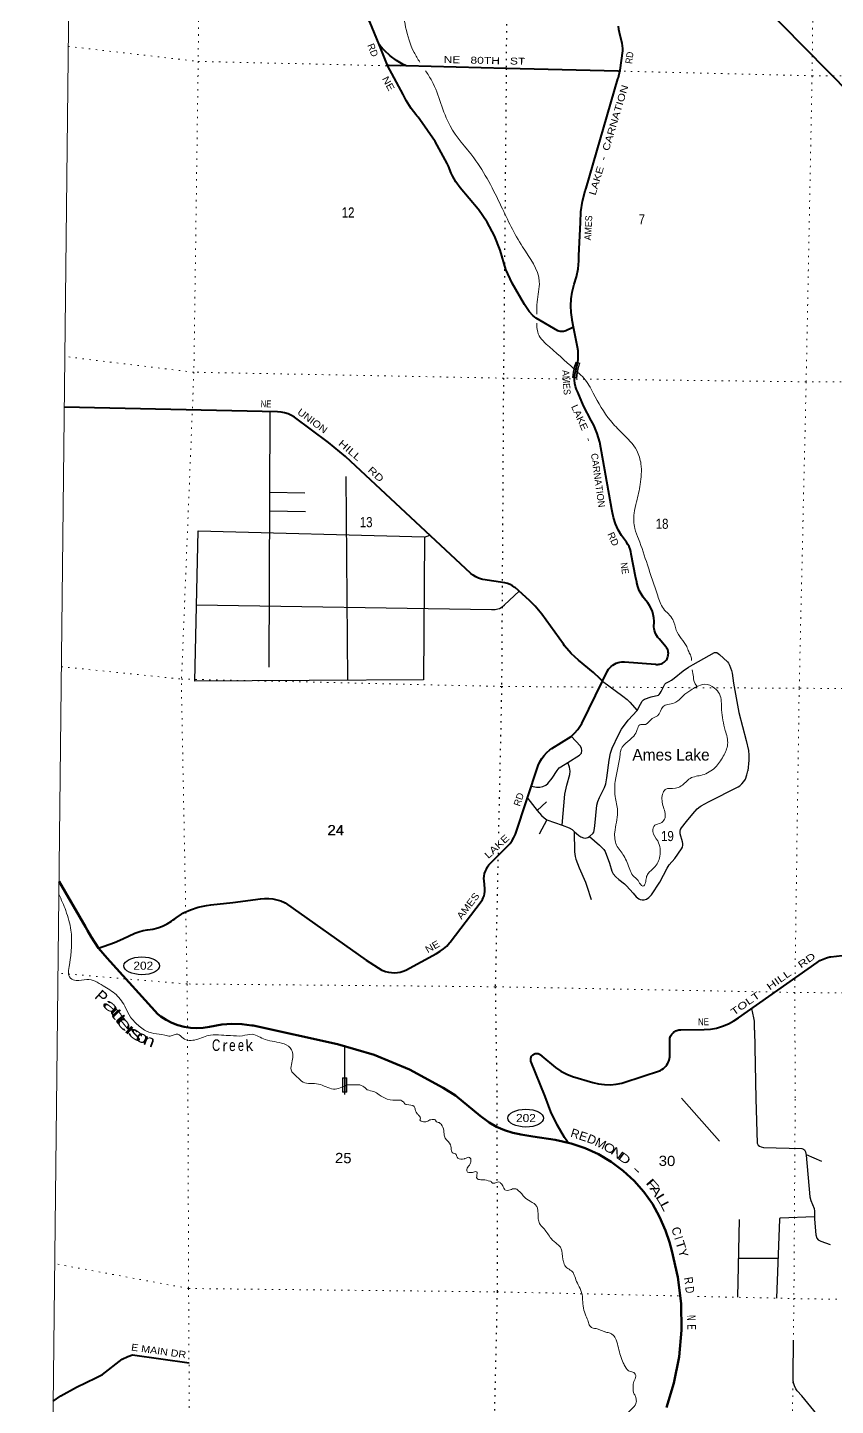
# Model space of a CAD drawing. Header units: feet. Extents: x -248627 to 3, y 0 to 184934.
# Drawn here: x -248627 to -234634, y 41792 to 65658 of the extents above; entities that cross this region are included whole.
import ezdxf
from ezdxf.enums import TextEntityAlignment as Align

# ---------------------------------------------------------------- set-up
doc = ezdxf.new("R2010")
doc.units = ezdxf.units.FT
doc.header["$LTSCALE"] = 80
doc.linetypes.add('DOTTED', pattern=[1.5, 0.3, -1.2])
for name, color, linetype, lineweight in [('17', 7, 'Continuous', 25), ('23', 7, 'Continuous', 70), ('26', 7, 'Continuous', 40), ('29', 7, 'Continuous', 25), ('31', 7, 'Continuous', 13), ('39', 7, 'Continuous', 13), ('4', 7, 'Continuous', 13), ('41', 7, 'Continuous', 13), ('6', 7, 'DOTTED', 25), ('61', 7, 'Continuous', 13), ('7', 7, 'DOTTED', 13)]:
    doc.layers.add(name, color=color, linetype=linetype, lineweight=lineweight)
doc.layers.add('27', color=7, linetype='Continuous')

msp = doc.modelspace()

# ---------------------------------------------------------------- linework, layer by layer
at = {"layer": '17'}
for centre in [(-246647.9, 49407.27), (-239997.09, 46769.02)]:
    msp.add_ellipse(centre, major_axis=(-309.24, 1), ratio=0.500121, dxfattribs=at)
at = {"layer": '23'}
msp.add_line((-247624.83, 50084.21), (-248081.82, 50867.86), dxfattribs=at)
for points in [[(-247395.69, 49714.92), (-247524.34, 49906.94), (-247588, 50021.2), (-247624.83, 50084.21)], [(-247197.83, 49482.45), (-247247.69, 49537.43), (-247395.69, 49714.92)], [(-241213.98, 47158.71), (-241427.21, 47293.48), (-242010.26, 47609.26), (-242623.13, 47862.37), (-243259.1, 48050.02), (-244718.01, 48371.45), (-244739.64, 48375.54), (-244913.39, 48397.9), (-245088.52, 48401.97), (-245263.12, 48387.71), (-245472.56, 48352.09), (-245582.57, 48334.53), (-245693.8, 48328.56), (-245805.06, 48334.26), (-245915.1, 48351.55), (-246022.74, 48380.25), (-246126.79, 48420.04), (-246226.11, 48470.49), (-246319.61, 48531.05), (-246371.73, 48571.33), (-247197.83, 49482.45)], [(-239262.11, 46341.43), (-239437.58, 46380.74), (-239462.43, 46386.31), (-239487.58, 46390.23), (-239876.4, 46450.86), (-240082.75, 46486.73), (-240107.49, 46491.04), (-240132.75, 46496.41), (-240219.88, 46514.97), (-240363.45, 46559.73), (-240501.56, 46619.24), (-240632.68, 46692.86), (-240656.61, 46709.09), (-240787.81, 46810.38), (-241213.98, 47158.71)], [(-237559.81, 41759.15), (-237430.85, 42176.99), (-237341.22, 42631.69), (-237299.61, 43093.26), (-237306.47, 43556.65), (-237361.74, 44016.79), (-237464.8, 44468.63), (-237510.53, 44619.45), (-237576.61, 44824.65), (-237678.29, 45059.92), (-237804.01, 45283.27), (-237952.38, 45492.26), (-238121.79, 45684.6), (-238310.37, 45858.17), (-238516.06, 46011.08), (-238736.61, 46141.65), (-238969.6, 46248.45), (-239212.48, 46330.31), (-239262.11, 46341.43)]]:
    msp.add_lwpolyline(points, dxfattribs=at)
at = {"layer": '26'}
for points in [[(-242536.46, 65363.45), (-242614.82, 65563.14), (-242700.82, 65758.38), (-242806.76, 65943.56), (-242889.94, 66063.15), (-243882.62, 67484.41), (-243938.63, 67577.49), (-243984.6, 67675.9), (-244020.04, 67778.58), (-244029.66, 67814.46), (-244139.49, 68622.49), (-244225.21, 68951.66), (-244328.25, 69231.32), (-244533.01, 69690.1), (-244624.33, 69878.94), (-244734.88, 70057.2), (-244758.24, 70090.08), (-247276.52, 73822.66), (-247455.78, 74113.85), (-247603.62, 74422.17), (-247612.73, 74444.26), (-247817.08, 74923.74)], [(-234359.14, 64493.87), (-235957.75, 66116.21)], [(-238397.37, 65684.08), (-238391.02, 65630.03), (-238379.05, 65576.94), (-238334.64, 65390.3), (-238334.08, 65387.98), (-238325.86, 65343.05), (-238322.39, 65297.51), (-238323.69, 65251.86), (-238367.01, 64921.5), (-238370.29, 64896.5)], [(-242066.42, 64992.15), (-242090.06, 65003.77), (-242119.94, 65018.46), (-242235.98, 65086.93), (-242344.24, 65167.15), (-242443.51, 65258.25), (-242510.63, 65334.22), (-242536.46, 65363.45)], [(-242391.52, 65000), (-242399.88, 65015.42), (-242536.46, 65363.45)], [(-239169.71, 60470.08), (-239195.18, 60457.54), (-239304.63, 60403.65), (-239321.46, 60398.55), (-239341.85, 60394.46), (-239362.57, 60392.52), (-239383.37, 60392.76), (-239404.03, 60395.17), (-239424.33, 60399.73), (-239444.04, 60406.38), (-239818.43, 60624.52), (-239875.99, 60672.67), (-239940.63, 60738.12), (-240018.54, 60858.69), (-240235.36, 61227.85), (-240342.01, 61468.22), (-240440.2, 61804.3), (-240540.71, 62050.26), (-240666.38, 62284.36), (-240815.83, 62504.05), (-240823.66, 62514.3), (-241135.53, 62881.33), (-241206.45, 62982.99), (-241266.35, 63091.49), (-241287.48, 63137.49), (-241336.54, 63255.94), (-241346.89, 63280.93), (-241360.61, 63305.94), (-241569.28, 63686.21), (-241832.82, 64066), (-241863.03, 64104.29), (-241883.36, 64130.04), (-241902.24, 64154.29), (-241981.61, 64256.21), (-242066.65, 64392.77), (-242120.29, 64499.49), (-242391.52, 65000)], [(-242066.42, 64992.15), (-242363.08, 64999.32), (-242391.52, 65000)], [(-238370.29, 64896.5), (-238395.29, 64904.13), (-240335.24, 64950.32), (-242066.42, 64992.15)], [(-239169.71, 60470.08), (-239192.11, 60588.42), (-239193.65, 60604), (-239212.59, 60720.65), (-239219.23, 60838.64), (-239213.5, 60956.68), (-239195.47, 61073.47), (-239165.32, 61187.73), (-239157.81, 61210.34), (-239117.45, 61342.64), (-239091.13, 61478.43), (-239079.16, 61616.23), (-239079.29, 61710.68), (-239052.14, 62282.13), (-239043.27, 62466.78), (-239015.15, 62649.49), (-238968.09, 62828.25), (-238952.86, 62873.7), (-238400.25, 64770.13), (-238392.93, 64795.28), (-238387.37, 64820.13), (-238375.87, 64871.5), (-238370.29, 64896.5)], [(-239155.24, 59591.06), (-239145.63, 59657.06), (-239131.54, 59725.62), (-239097.96, 59856.54), (-239088.97, 59922.8), (-239086.95, 59989.65), (-239091.93, 60056.34), (-239103.85, 60122.14), (-239169.71, 60470.08)], [(-238666.88, 54338.88), (-238581.12, 54513.96), (-238562.31, 54542.28), (-238540.65, 54568.48), (-238516.37, 54592.27), (-238489.73, 54613.39), (-238461.04, 54631.61), (-238430.59, 54646.73), (-238398.73, 54658.58), (-238365.81, 54667.04), (-238332.18, 54672.02), (-238298.22, 54673.45), (-238286.49, 54673.11), (-237750.49, 54631.16), (-237730.99, 54628.51), (-237711.32, 54627.9), (-237691.69, 54629.36), (-237672.33, 54632.86), (-237653.43, 54638.36), (-237635.22, 54645.81), (-237617.88, 54655.12), (-237601.61, 54666.2), (-237586.59, 54678.91), (-237572.98, 54693.12), (-237560.93, 54708.68), (-237550.57, 54725.41), (-237542.02, 54743.14), (-237535.37, 54761.66), (-237530.69, 54780.77), (-237528.03, 54800.27), (-237527.43, 54819.94), (-237528.88, 54839.57), (-237532.38, 54858.94), (-237537.88, 54877.83), (-237545.33, 54896.04), (-237554.64, 54913.38), (-237562.81, 54925.72), (-237686.89, 55070.18), (-237708.86, 55095.02), (-237728.11, 55122.02), (-237744.43, 55150.88), (-237757.64, 55181.29), (-237767.61, 55212.91), (-237774.21, 55245.41), (-237777.38, 55278.41), (-237777.09, 55311.57), (-237774.95, 55333.69), (-237774.02, 55377.52), (-237778.07, 55433.67), (-237787.96, 55489.09), (-237803.59, 55543.17), (-237824.79, 55595.32), (-237851.32, 55644.97), (-237882.9, 55691.57), (-237917.83, 55735.94), (-237961.39, 55789.95), (-237999.07, 55848.21), (-238030.44, 55910.09), (-238055.18, 55974.91), (-238073.01, 56041.97), (-238074.63, 56049.89), (-238098.06, 56148.15), (-238168.97, 56537.91), (-238176.72, 56582.17), (-238189.05, 56625.37), (-238205.84, 56667.05), (-238226.88, 56706.74), (-238251.96, 56744.02), (-238269.05, 56765.3), (-238336.85, 56857.44), (-238394.64, 56956.17), (-238441.8, 57060.39), (-238477.8, 57168.97), (-238502.26, 57280.72), (-238506.66, 57309.93), (-238713.98, 58477.18), (-238759.11, 58626.67), (-238819.62, 58770.61), (-238863.13, 58853.83), (-238996.58, 59108.69), (-239096.8, 59342.53), (-239119.4, 59391.32), (-239136.77, 59442.2), (-239148.73, 59494.62), (-239155.14, 59548), (-239155.24, 59591.06)], [(-238666.88, 54338.88), (-238714.81, 54383.73), (-238822.48, 54484.47), (-239086.8, 54700.19), (-239213.03, 54818.82), (-239326.17, 54949.98), (-239345.7, 54975.69), (-239719.48, 55494.83), (-239747.35, 55533.54), (-239834.49, 55638.11), (-239932.08, 55732.99), (-240180.3, 55958.18), (-240185.14, 55961.76), (-240226.13, 55988.45), (-240269.68, 56010.7), (-240315.32, 56028.29), (-240362.55, 56041), (-240740.14, 56099.06), (-240764.6, 56105.25), (-240814.25, 56121.98), (-240861.87, 56143.81), (-240906.95, 56170.5), (-240948.99, 56201.75), (-243121.44, 58230.88), (-243412.04, 58472.97), (-244001.66, 58909.64), (-244055.01, 58939.94), (-244113.36, 58965.56), (-244174.07, 58984.94), (-244236.48, 58997.87), (-244299.89, 59004.2), (-247991.44, 59080.72)], [(-247395.69, 49714.92), (-247121.04, 49808.64), (-246973.71, 49873.16), (-246769.45, 49970.76), (-246699.23, 49997.77), (-246626.57, 50017.29), (-246552.27, 50029.11), (-246547.7, 50029.58), (-246459.24, 50041.49), (-246372.5, 50062.57), (-246288.45, 50092.61), (-246207.99, 50131.26), (-246132.02, 50178.12), (-246102.41, 50200.4), (-246077.23, 50219.35), (-246052.41, 50236.66), (-245962.27, 50299.56), (-245937.31, 50316.97), (-245912.27, 50328.22), (-245806.04, 50375.92), (-245669.36, 50420.8), (-245528.75, 50451.15), (-245451.78, 50461.37), (-245071.2, 50505.05), (-244590.38, 50567.24), (-244519.94, 50574.64), (-244449.11, 50574.64), (-244378.67, 50567.23), (-244309.38, 50552.49), (-244242.02, 50530.6), (-244177.32, 50501.79), (-244165.16, 50495.43), (-242763.41, 49502.19), (-242487.57, 49332.33), (-242475.82, 49327.13), (-242427.12, 49309.26), (-242376.81, 49296.57), (-242325.45, 49289.22), (-242273.61, 49287.27), (-242221.84, 49290.75), (-242170.72, 49299.63), (-242120.81, 49313.79), (-242072.66, 49333.1), (-241544.75, 49621.88), (-241481.24, 49658.22), (-241421.88, 49700.99), (-241367.31, 49749.74), (-241318.14, 49803.92), (-241308.02, 49816.61), (-240768.6, 50521.56), (-240749.15, 50552.54), (-240733.05, 50585.38), (-240720.47, 50619.73), (-240711.55, 50655.2), (-240706.38, 50691.41), (-240705.03, 50727.97), (-240705.63, 50743.78), (-240720.72, 50877.38), (-240721.31, 50919.73), (-240717.48, 50961.9), (-240709.25, 51003.44), (-240696.73, 51043.89), (-240680.05, 51082.82), (-240659.39, 51119.78), (-240634.99, 51154.39), (-240607.09, 51186.25), (-240591.69, 51201.27), (-240352.29, 51436.93), (-240311.97, 51478.37), (-240270.29, 51525.16), (-240233.74, 51576.04), (-240202.7, 51630.46), (-240177.52, 51687.83), (-240177.41, 51688.11), (-239780.11, 52876.23), (-239751.62, 52938.29), (-239716.81, 52997.04), (-239676.04, 53051.82), (-239629.77, 53102.04), (-239578.51, 53147.15), (-239543.09, 53173.27), (-239212.45, 53379.07), (-239151.43, 53435.76), (-239096.66, 53498.51), (-239048.76, 53566.65), (-239027.66, 53602.3), (-238666.88, 54338.88)], [(-239660.19, 47142.14), (-239908.37, 47754.38), (-239910.84, 47765.26), (-239912.17, 47776.34), (-239912.33, 47787.49), (-239911.32, 47798.6), (-239909.15, 47809.55), (-239905.86, 47820.21), (-239901.47, 47830.46), (-239896.03, 47840.2), (-239889.6, 47849.32), (-239882.25, 47857.72), (-239874.07, 47865.3), (-239865.14, 47871.98), (-239855.55, 47877.7), (-239845.43, 47882.38), (-239834.87, 47885.98), (-239823.99, 47888.45), (-239812.91, 47889.78), (-239801.76, 47889.93), (-239790.65, 47888.93), (-239779.7, 47886.76), (-239769.05, 47883.46), (-239758.79, 47879.07), (-239749.05, 47873.63), (-239739.93, 47867.2), (-239731.54, 47859.86), (-239723.95, 47851.67), (-239717.27, 47842.74), (-239716.74, 47841.94), (-239484.63, 47644.34), (-239388.08, 47581.35), (-239285.47, 47528.79), (-239185.83, 47489.86), (-238834.03, 47384.05), (-238734.87, 47361.4), (-238633.89, 47349.23), (-238532.19, 47347.68), (-238430.88, 47356.78), (-238331.08, 47376.41), (-238298.72, 47385.15), (-237665.3, 47596.48), (-237639.06, 47610.88), (-237614.47, 47627.95), (-237591.8, 47647.49), (-237571.29, 47669.3), (-237553.18, 47693.13), (-237537.66, 47718.72), (-237524.89, 47745.8), (-237515.03, 47774.06), (-237508.17, 47803.19), (-237504.4, 47832.89), (-237503.63, 47856.33), (-237500.07, 48151.39), (-237495.37, 48169.71), (-237488.78, 48187.44), (-237480.37, 48204.38), (-237470.24, 48220.34), (-237458.49, 48235.17), (-237445.26, 48248.68), (-237430.69, 48260.73), (-237414.94, 48271.2), (-237398.19, 48279.96), (-237380.6, 48286.93), (-237362.39, 48292.01), (-237343.74, 48295.17), (-237324.87, 48296.36), (-237309.2, 48295.84), (-236906.68, 48301.16), (-236798.4, 48309.52), (-236691.58, 48329.14), (-236587.4, 48359.83), (-236486.99, 48401.23), (-236391.47, 48452.91), (-236314.11, 48505.06), (-234952.08, 49464.83), (-234901.22, 49497.14), (-234847.27, 49523.95), (-234790.81, 49544.97), (-234732.46, 49559.98), (-234711.75, 49563.77), (-234514.69, 49585.34)], [(-239262.11, 46341.43), (-239285.94, 46375.49), (-239326.69, 46433.75), (-239455.23, 46649.71), (-239560.49, 46877.93), (-239660.19, 47142.14)], [(-248180.88, 41865.76), (-248049.23, 41960.38), (-247780.64, 42106.2), (-247445.83, 42270.64), (-247330.17, 42325.46), (-246989.29, 42593.44), (-246891.89, 42642.17), (-246810.15, 42668.16), (-245830.25, 42528.37)]]:
    msp.add_lwpolyline(points, dxfattribs=at)
at = {"layer": '29'}
for p, q in [((-244429.56, 59006.89), (-244446.73, 54578.41)), ((-243113.69, 57879.15), (-243087.2, 54358.92)), ((-244432.19, 57613.34), (-243821.79, 57599.63)), ((-244437.2, 57289.03), (-243814.7, 57274.11)), ((-245702.53, 55658.98), (-240589.1, 55579.55)), ((-236159.53, 52758.69), (-236159.74, 52756.32)), ((-239963.85, 52304.12), (-239799.73, 52095.06)), ((-239365.17, 51841.69), (-239319.79, 52378.13)), ((-239799.73, 52095.06), (-239638.93, 52249.34)), ((-239632.73, 51936.41), (-239762.41, 51685.05)), ((-239632.73, 51936.41), (-239365.17, 51841.69)), ((-236035.19, 48290.34), (-236012.8, 47103.66)), ((-243137.13, 48020.89), (-243137.52, 47215.82)), ((-243137.52, 47215.82), (-243137.54, 47179.36)), ((-237301.03, 47117.17), (-236644.27, 46367.17)), ((-235142.38, 46140.68), (-234872.37, 46025.58)), ((-236303.06, 45013.63), (-236327.35, 43665.55)), ((-236315.14, 44343.3), (-235629.24, 44340.52))]:
    msp.add_line(p, q, dxfattribs=at)
for points in [[(-241752.34, 56832.08), (-241766.93, 54361.6), (-245726.65, 54338.79), (-245673.65, 56940.62), (-241749.74, 56837.91)], [(-241752.34, 56832.08), (-241661.07, 56866.51), (-241667.39, 56866.51)], [(-240589.1, 55579.55), (-240526.02, 55580.84), (-240479.51, 55589.3), (-240454.14, 55597.76), (-240407.63, 55625.26), (-240363.23, 55661.21), (-240111.67, 55893.88)], [(-238065.3, 53831.68), (-238009.46, 53940.35), (-237983.61, 53988.72), (-237960.27, 54015.42), (-237942.76, 54027.1), (-237826.04, 54063.8), (-237699.32, 54097.17), (-237686.81, 54105.5), (-237670.14, 54127.19), (-237652.63, 54160.56), (-237589.27, 54284.01), (-237571.76, 54302.36), (-237512.57, 54330.72), (-237473.38, 54354.08), (-237429.2, 54387.45), (-237272.46, 54514.23), (-237177.41, 54580.96), (-237099.05, 54627.68), (-236728.88, 54831.21), (-236710.53, 54834.54), (-236687.19, 54831.2), (-236662.19, 54817.86), (-236642.17, 54801.17), (-236505.45, 54671.05), (-236485.43, 54646.02), (-236468.76, 54614.33), (-236435.42, 54524.24), (-236422.9, 54475.86), (-236398.73, 54300.7), (-236365.39, 54113.85), (-236305.36, 53793.54), (-236178.64, 53309.74), (-236141.95, 53136.24), (-236135.25, 53054.48), (-236135.28, 52969.41), (-236151.96, 52782.57)], [(-238666.88, 54338.88), (-238316.87, 54077.04), (-238240.76, 54017.81), (-238192.14, 53973.4), (-238065.3, 53831.68)], [(-238890.92, 51648.71), (-238832.68, 51701.76), (-238818.42, 51723.96), (-238809.96, 51749.34), (-238798.86, 51828.67), (-238765.03, 52188.24), (-238750.77, 52251.69), (-238718.52, 52319.37), (-238633.96, 52497.04), (-238613.35, 52560.49), (-238591.68, 52662.02), (-238553.63, 52970.83), (-238527.73, 53091.39), (-238498.67, 53178.11), (-238392.96, 53406.54), (-238336.41, 53505.96), (-238223.84, 53660.35), (-238065.3, 53831.68)], [(-239267.12, 52928.53), (-239064.17, 53057.55), (-239034.58, 53091.39), (-239024.01, 53137.92), (-239030.35, 53169.65), (-239051.49, 53211.95), (-239210.04, 53383.27)], [(-239899.09, 52520.88), (-239812.54, 52503.39), (-239755.46, 52503.39), (-239702.61, 52513.96), (-239647.65, 52537.23), (-239615.94, 52566.84), (-239541.94, 52655.68), (-239455.27, 52788.93), (-239419.33, 52833.35), (-239391.85, 52852.38), (-239267.12, 52928.53)], [(-239319.79, 52378.13), (-239288.26, 52537.23), (-239233.3, 52719.13), (-239229.07, 52780.47), (-239239.64, 52848.15), (-239267.12, 52928.53)], [(-238890.92, 51648.71), (-238721.42, 51497.98), (-238665.57, 51442.89), (-238645.57, 51419.54), (-238624.71, 51384.53), (-238548.01, 51184.34), (-238504.66, 51044.17), (-238481.31, 51000.83), (-238437.97, 50947.41), (-238387.94, 50904.07), (-238287.9, 50828.96), (-238251.21, 50793.96), (-238137.82, 50663.83), (-238085.29, 50602.08), (-238041.11, 50567.07), (-238016.93, 50553.7), (-237981.91, 50547.03), (-237946.9, 50548.69), (-237907.72, 50560.4), (-237863.52, 50590.4), (-237821.01, 50633.8), (-237674.28, 50854.02), (-237547.55, 51097.59), (-237510.86, 51154.29), (-237417.49, 51264.42), (-237297.44, 51434.58), (-237284.94, 51462.93), (-237276.6, 51494.63), (-237274.93, 51527.99), (-237280.76, 51554.7), (-237320.78, 51691.5), (-237321.62, 51739.87), (-237314.95, 51769.9), (-237300.77, 51794.93), (-237210.73, 51905.04), (-237104.02, 52041.84), (-237027.31, 52125.25), (-236977.29, 52165.29), (-236957.28, 52178.64), (-236830.56, 52245.37), (-236320.32, 52505.62), (-236287.8, 52525.64), (-236254.45, 52557.34), (-236217.77, 52597.38), (-236193.6, 52642.42), (-236167.75, 52717.5), (-236151.96, 52782.57)], [(-239799.73, 52095.06), (-239722.7, 52008.44), (-239680.42, 51970.37), (-239632.73, 51936.41)], [(-239365.17, 51841.69), (-239244.93, 51799.04), (-239196.31, 51769.43), (-239160.75, 51735.16)], [(-239160.75, 51735.16), (-239151.91, 51378.14), (-239143.45, 51297.77), (-239130.77, 51253.35), (-239073.69, 51103.18), (-238961.64, 50855.71), (-238938.39, 50788.02), (-238866.51, 50557.48)], [(-239160.75, 51735.16), (-239080.04, 51661.56), (-239044.1, 51640.41), (-238995.47, 51623.49), (-238967.99, 51619.26), (-238942.62, 51623.49), (-238920.95, 51630.9), (-238890.92, 51648.71)], [(-236035.19, 48290.34), (-236036.88, 48448.69), (-236044.27, 48507.91), (-236082.75, 48668.5)], [(-236012.8, 47103.66), (-235986.93, 46333.15), (-235970.42, 46302.46), (-235951.54, 46285.94), (-235920.87, 46269.42), (-235878.41, 46262.34), (-235217.81, 46243.45), (-235184.14, 46229.06), (-235168.27, 46217.49), (-235151.75, 46186.8), (-235140.12, 46129.58), (-235074.29, 45407.89), (-235058.56, 45340.57), (-235002.31, 45205.22), (-234994.86, 45156.45), (-234994.01, 45015.91), (-234973.63, 44748.08), (-234958.39, 44691.23), (-234931.16, 44660.75), (-234887.53, 44635.48), (-234724.79, 44577.87)], [(-234994.27, 45058.76), (-235589.4, 45038.42), (-235601.19, 45031.34), (-235603.52, 45016.13), (-235655.51, 43650.39)], [(-234674.21, 39494.1), (-234749.07, 40061.03), (-234750.06, 40130.38), (-234741.8, 40266.1), (-234723.39, 40454.89), (-234657.76, 40847.96), (-234655.69, 40921.14), (-234662.77, 40961.26), (-234674.57, 41017.92), (-234699.07, 41086.23), (-234923.47, 41587.97), (-234954.02, 41640.69), (-235217.65, 41955.88), (-235293.87, 42044.73), (-235317.17, 42078.62), (-235341.06, 42129.71), (-235357.57, 42186.36), (-235364.65, 42235.93), (-235368.19, 42307.92), (-235358.64, 42922.56)]]:
    msp.add_lwpolyline(points, dxfattribs=at)
at = {"layer": '31'}
for p, q in [((-243174.39, 47216.55), (-243174.39, 47466.55)), ((-243174.39, 47466.55), (-243099.39, 47466.55))]:
    msp.add_line(p, q, dxfattribs=at)
msp.add_lwpolyline([(-243099.39, 47466.55), (-243099.39, 47216.55), (-243174.39, 47216.55)], dxfattribs=at)
msp.add_lwpolyline([(-243166.39, 47224.55), (-243166.39, 47458.55), (-243107.39, 47458.55), (-243107.39, 47224.55)], close=True, dxfattribs=at)
at = {"layer": '39'}
for points in [[(-243387.06, 69754.95), (-243302.42, 69662.23), (-243131.83, 69507.62), (-243038.58, 69278.88), (-242962.97, 69122.92), (-242905.49, 68975.16), (-242932.4, 68890.58), (-242882.72, 68779.21), (-242763.32, 68802.59), (-242639.66, 68856.21), (-242579.71, 68766.97), (-242663.35, 68662.61), (-242734.75, 68572.28), (-242684.42, 68547.7), (-242603.55, 68553.19), (-242571.57, 68506.54), (-242551.81, 68447.86), (-242499.78, 68380.88), (-242438.08, 68255.3), (-242345.03, 68268.77), (-242266.47, 68235.92), (-242266.5, 68231.88), (-242226.64, 68158.93), (-242211.51, 68021.57), (-242197.67, 67712.65), (-242180.7, 67016.17), (-242133.19, 66081.29), (-242077.73, 65665.09), (-241931.5, 65228.07), (-241833.8, 65058.88)], [(-241731.79, 64909.69), (-241624.04, 64733.39), (-241308.62, 63956.07), (-240896.55, 63400.09), (-240421.96, 62561.09), (-240051.42, 61858.06), (-239762.96, 61256.54), (-239799.96, 60905.59), (-239805.24, 60692.08)], [(-239805.44, 60536.66), (-239805.01, 60503.95), (-239779.87, 60354.41), (-239583.57, 60124.93), (-239101.06, 59687.47)], [(-239101.06, 59687.47), (-238991.54, 59585.84), (-238829.82, 59326.34), (-238530.31, 58849.88), (-238329.87, 58634.5), (-238073.52, 58329.91), (-238002.52, 58099.31), (-238015.28, 57746.17), (-238078.18, 57443.85), (-238120.1, 57244.32), (-238107.94, 56981.84), (-238044.65, 56799.73), (-237890.42, 56350.54), (-237712.59, 55816.41), (-237611.22, 55593.66), (-237450.99, 55404.81), (-237389.74, 55220.69), (-237305.94, 55078.81), (-237210.03, 54934.82), (-237174.3, 54849.79), (-237136.49, 54772.82), (-237125.04, 54697.23)], [(-237112.72, 54531.78), (-237094.75, 54413.24), (-237035.68, 54248.78), (-237033.62, 54244.82), (-237035.21, 54243.08)], [(-237034.73, 54242.61), (-236901.75, 54282.69), (-236728.46, 54216.87), (-236642.34, 54115.34), (-236606.02, 53840.57), (-236542.02, 53484.87), (-236501.42, 53242.37), (-236575.71, 53037.01), (-236716.61, 52842.22), (-236937.84, 52712.59), (-237150.45, 52653.55), (-237303, 52521.41), (-237406.35, 52481.78), (-237580.3, 52458.79), (-237627.37, 52380.4), (-237612.91, 52154.23), (-237592.24, 51948.21), (-237663.49, 51878.06), (-237760.75, 51842.42), (-237793.9, 51733.66), (-237712.29, 51569.59), (-237673.88, 51304.9), (-237772.35, 51107.79), (-237878.22, 51003.58), (-237909.04, 50935.17), (-237925.91, 50842.44), (-237968.75, 50788.25), (-237990.88, 50800.52), (-238052.9, 50883.71), (-238143.15, 50973.16), (-238194.93, 51074.45), (-238298.23, 51309.33), (-238424.11, 51497.94), (-238456.79, 51720.2), (-238405.69, 52064.99), (-238444.29, 52305.46), (-238448.13, 52600.18), (-238363.7, 53077.95), (-238359.35, 53118.29), (-238126.97, 53387.11), (-238065.5, 53499.71), (-238024.46, 53582.18), (-237925.41, 53587.53), (-237809.46, 53689.65), (-237716.13, 53739.45), (-237617.96, 53896.19), (-237538.87, 53933.98), (-237421.46, 53961.41), (-237271.01, 54083.46), (-237140.93, 54183.46), (-237044.75, 54238.09), (-237035.84, 54242.29)], [(-248084.35, 50645.44), (-247964.19, 50362.6), (-247875.81, 50024.89), (-247902.56, 49425.6), (-247882.08, 49193.33), (-247785.42, 49150.26), (-247599.36, 49171.14), (-247317.28, 49062.17), (-247092.14, 48907.17), (-246928.17, 48677.92), (-246845.25, 48517.85), (-246774.38, 48438.65), (-246601.7, 48294.12), (-246440.49, 48234.44), (-246250.76, 48206.85), (-246155.91, 48190.03), (-246024.32, 48223.41), (-245931.9, 48152.11), (-245707.79, 48128.32), (-245458.65, 48207.29), (-245268.72, 48205.95), (-245109.14, 48198.76), (-244905.08, 48195.29), (-244735.15, 48220.33), (-244513.56, 48129.94), (-244184.75, 48054.95), (-244054.18, 47953.1), (-244047.78, 47729.01), (-244062.86, 47605.99), (-243960.72, 47484.16), (-243852.3, 47392.56), (-243589.87, 47358.4), (-243327.83, 47271.77), (-243096.38, 47342.71)], [(-243096.38, 47342.71), (-242933.23, 47347.69), (-242820.24, 47324.68), (-242741.91, 47261.56), (-242631.01, 47230.49), (-242537.23, 47172.87)], [(-242537.3, 47172.91), (-242397.39, 47098.41), (-242186.11, 47080.16), (-242143.99, 47069.27), (-242132.18, 47054.95), (-242110.13, 47048.47), (-242104.4, 47032.25), (-242062.65, 47003.24), (-241930.25, 46970.44), (-241911.16, 46915.7), (-241872.35, 46838.43), (-241852.56, 46819.91), (-241823.63, 46752.9), (-241829.95, 46738.94), (-241824.1, 46728.75), (-241745.95, 46705.06), (-241709.56, 46710.4), (-241679, 46727.92), (-241593.98, 46746.38), (-241563.84, 46741.75), (-241552.22, 46717.37), (-241496.31, 46690.09), (-241462.61, 46661.24), (-241416.29, 46555.63), (-241411.57, 46487.08), (-241390.63, 46424.26), (-241302.23, 46305.74), (-241284.12, 46200.68), (-241270.57, 46172.23), (-241200.68, 46138.64), (-241195.11, 46114.38), (-241171.67, 46075.65), (-241065.08, 46063.49), (-241052.91, 46067.28), (-240969.88, 46087.8), (-240946.95, 46022.92), (-240953.55, 45994.86), (-240999.36, 45919.25), (-241018.32, 45877.34), (-241018.79, 45853.19), (-240920.5, 45829.1), (-240855.79, 45839.91), (-240841.84, 45831.59), (-240838.24, 45809.37), (-240839.96, 45720.81), (-240818.04, 45708.3), (-240731.52, 45700.56), (-240619.09, 45678.22), (-240597.08, 45669.72), (-240583.33, 45651.34), (-240535.08, 45644.35), (-240450.15, 45658.79), (-240432.29, 45644.34), (-240387.24, 45577.01), (-240367.88, 45536.36), (-240344.02, 45519.79), (-240291.63, 45518.75), (-240202.43, 45545.19), (-240140.29, 45527.85), (-240114.53, 45505.2), (-240098.64, 45492.81), (-240039.58, 45421.18), (-239952.33, 45346.98), (-239824.96, 45263.94), (-239807.3, 45239.43), (-239790.26, 45182.72), (-239782.81, 45047.67), (-239766.36, 44960.77), (-239746.93, 44924.15), (-239679.84, 44850.34), (-239556.12, 44682.81), (-239451.17, 44586.12), (-239397.8, 44532.73), (-239374.83, 44469.85), (-239344.23, 44282.01), (-239336.61, 44259.71), (-239321.35, 44215.11), (-239269.95, 44163.77), (-239188.43, 44105.79), (-239157.26, 44050.81), (-239117.07, 43941.3), (-239057, 43817.3), (-239015.35, 43679.57), (-239012.45, 43621.12), (-238957.38, 43344.21), (-238914.98, 43244.72), (-238888.15, 43173.72), (-238876.38, 43157.38), (-238832.52, 43132.37), (-238778.28, 43123.24), (-238630.21, 43067.98), (-238608.16, 43061.5), (-238537.96, 43044.01), (-238488.18, 43012.83), (-238446.81, 42963.7), (-238401.21, 42821.87), (-238323.74, 42556.59)], [(-238323.74, 42556.59), (-238292.64, 42497.59), (-238216.07, 42393.4), (-238143.96, 42369.83), (-238094.54, 42320.54), (-238090.94, 42298.32), (-238125.03, 42204.37), (-238138.96, 42110.01), (-238117.14, 41988.78), (-238109.35, 41974.54), (-238088.21, 41921.77), (-238083.53, 41851.21), (-238234.42, 41658.89), (-238279.72, 41609.44), (-238435.92, 41558.15), (-238472.73, 41530.7), (-238493.55, 41496.88), (-238500.09, 41368.16), (-238508.61, 41344.17), (-238555.93, 41294.76), (-238597.33, 41239.2), (-238594.09, 40991.5), (-238597.4, 40925.12), (-238639.54, 40831.32), (-238627.6, 40720.35), (-238628.06, 40696.2), (-238642.66, 40567.64), (-238615.7, 40400), (-238626.79, 40347.88), (-238645.63, 40312), (-238629.42, 40213.04), (-238657.14, 40135.06), (-238696.76, 40067.39), (-238709.74, 40021.33), (-238688.53, 39972.59), (-238735.96, 39917.15), (-238775.46, 39855.52), (-238774.58, 39797.12), (-238751.35, 39748.34), (-238696.19, 39682.83), (-238690.54, 39662.59), (-238682.92, 39640.28), (-238673.62, 39599.84), (-238702.25, 39475.57), (-238678.66, 39444.91), (-238673.52, 39398.5), (-238747.94, 39095.96), (-238793.74, 38917.67), (-238864.24, 38816.39), (-238893.23, 38776.69), (-238909.12, 38581.71), (-238934.78, 38505.72), (-238947.86, 38455.64), (-238937.57, 38362.83), (-238906.31, 38209.2), (-238902.63, 38191.01), (-238858.42, 37874.05), (-238841.82, 37795.2), (-238785.35, 37693.42), (-238764.53, 37624.57), (-238743.98, 37541.62), (-238743.57, 37459.06), (-238706.27, 37408), (-238695.35, 37347.39), (-238700.53, 37289.1), (-238715.42, 37249.13), (-238706.91, 37168.43), (-238734.63, 37090.46), (-238701.11, 36948.87), (-238697.39, 36932.69), (-238678.31, 36877.95), (-238652.78, 36843.23), (-238591.04, 36805.77), (-238577.56, 36773.3), (-238578, 36751.16), (-238583.83, 36658.67), (-238560.56, 36611.9), (-238534.9, 36480.54), (-238528.14, 36413.96), (-238501.42, 36336.93), (-238496.75, 36266.37), (-238505.86, 36212.2), (-238539.59, 36136.35), (-238536.42, 36092.01), (-238522.87, 36063.55), (-238451.84, 35985.65), (-238442.66, 35939.16), (-238438.87, 35927), (-238461.53, 35798.6), (-238410.01, 35753.3), (-238357.82, 35742.2), (-238327.92, 35725.51), (-238310.3, 35698.99), (-238293.23, 35644.29), (-238269.48, 35621.68), (-238237.49, 35608.98), (-238210.61, 35540)]]:
    msp.add_spline(points, degree=3, dxfattribs=at)
at = {"layer": '4'}
msp.add_lwpolyline([(-246606.45, 184933.97), (-215781.67, 184615.95), (-184956.48, 184340.33), (-154130.93, 184107.12), (-123305.1, 183916.31), (-92479.02, 183767.9), (-61652.78, 183661.9), (-30826.42, 183598.29), (0, 183577.08), (0, -0.01), (-31078.93, 21.37), (-62157.81, 85.49), (-93236.57, 192.37), (-124315.16, 342), (-155393.5, 534.37), (-186471.55, 769.49), (-217549.26, 1047.36), (-248626.55, 1367.98)], close=True, dxfattribs=at)
msp.add_lwpolyline([(-246606.45, 184933.97), (-215781.67, 184615.95), (-184956.48, 184340.33), (-154130.93, 184107.12), (-123305.1, 183916.31), (-92479.02, 183767.9), (-61652.78, 183661.9), (-30826.42, 183598.29), (0, 183577.08), (0, -0.01), (-31078.93, 21.37), (-62157.81, 85.49), (-93236.57, 192.37), (-124315.16, 342), (-155393.5, 534.37), (-186471.55, 769.49), (-217549.26, 1047.36), (-248626.55, 1367.98)], close=True, dxfattribs=at)
at = {"layer": '6'}
msp.add_line((-240497.54, 47151.05), (-240493.1, 43759.45), dxfattribs=at)
for points in [[(-240322.35, 69316.57), (-240335.24, 64950.32), (-240383.78, 59585.63), (-240415.98, 54245.04), (-240470.93, 51645.81)], [(-240476.87, 51365.1), (-240525.93, 49044.28), (-240497.54, 47151.05)], [(-240492.92, 43768.5), (-240612.26, 38468.73), (-240766.86, 33428.56)]]:
    msp.add_lwpolyline(points, dxfattribs=at)
at = {"layer": '61'}
for p, q in [((-239057.5, 59843.15), (-239130.06, 59862.1)), ((-239157.25, 59591.49), (-239189.32, 59595.4)), ((-239114.87, 59586.32), (-239157.25, 59591.49))]:
    msp.add_line(p, q, dxfattribs=at)
for points in [[(-239190.48, 59594.84), (-239179.16, 59687.59), (-239157.02, 59783.81), (-239131.06, 59861.46)], [(-239181.49, 59602.5), (-239171.27, 59686.2), (-239149.31, 59781.64), (-239125.57, 59852.65), (-239068.37, 59837.71)], [(-239068.37, 59837.71), (-239090.89, 59770.33), (-239111.52, 59680.69), (-239121.95, 59595.24), (-239181.49, 59602.5)], [(-239114.88, 59587.1), (-239103.63, 59679.3), (-239083.18, 59768.16), (-239058.37, 59842.38)]]:
    msp.add_lwpolyline(points, dxfattribs=at)
at = {"layer": '7'}
for p, q in [((-245836.93, 43817.55), (-248154.29, 44248.07)), ((-245836.93, 43817.55), (-240493.1, 43759.45)), ((-240493.1, 43759.45), (-237285.96, 43687.17)), ((-237020.62, 43681.19), (-235353.48, 43643.58)), ((-235353.48, 43643.58), (-230104.75, 43554.11))]:
    msp.add_line(p, q, dxfattribs=at)
for points in [[(-245537.23, 74711.77), (-245628.74, 69860.39), (-245670.93, 65070.91), (-245745.88, 59688.24), (-245962.54, 54298.87), (-245862.17, 49092.22), (-245848.81, 47208.76)], [(-234972.53, 70289.96), (-234982.79, 69730.39), (-235037.98, 64823.94), (-235140.61, 59522.2), (-235261.49, 54212.52), (-235337.59, 48944.91), (-235329.99, 47096.52)], [(-247922.65, 65331.37), (-245670.93, 65070.91), (-240335.24, 64950.32), (-235037.98, 64823.94), (-230932.54, 64822.64)], [(-229655.3, 59502.09), (-229855.59, 59504.26), (-235140.61, 59522.2), (-240383.78, 59585.63), (-245745.88, 59688.24), (-247981.76, 59960.05)], [(-248040.88, 54587.89), (-245959.75, 54373.17), (-240415.98, 54245.04), (-237051.66, 54223.46), (-229927.1, 54186.8), (-229464.7, 54180.69)], [(-232102.2, 48920.75), (-235337.59, 48944.91), (-240525.93, 49044.28), (-245862.17, 49092.22), (-248099.3, 49279.22)], [(-245848.81, 47208.76), (-245836.93, 43817.55), (-245809.83, 38586.95)], [(-235329.99, 47096.52), (-235353.48, 43643.58), (-235416.47, 38363.4)]]:
    msp.add_lwpolyline(points, dxfattribs=at)

# ---------------------------------------------------------------- texts
at = {"layer": '17', "width": 1.1}
for p in [(-246621.86, 49338.96), (-239994.18, 46700.71)]:
    msp.add_text('202', height=140, dxfattribs=at).set_placement(p, align=Align.CENTER)
at = {"layer": '17'}
for s, rotation, p in [('R', 341.8, (-239233.66, 46450.97)), ('C', 287.984, (-237479.91, 44856.61))]:
    msp.add_text(s, height=150.9, rotation=rotation, dxfattribs=at).set_placement(p)
for s, rotation, width, p in [('E', 341.8, 1.05, (-239089.92, 46403.68)), ('D', 338.557, 1.05, (-238952.01, 46358.47)), ('M', 333.557, 1.1, (-238816, 46304.47)), ('O', 327.276, 1.25, (-238670.3, 46238.17)), ('N', 323.626, 1.4, (-238542.61, 46163.42)), ('D', 323.626, 1.4, (-238412.42, 46069.33)), ('-', 316.702, 2.1, (-238167.31, 45868.88)), ('F', 311.083, 1.8, (-237931.64, 45646.13)), ('A', 301.419, 1.45, (-237858.66, 45554.98)), ('L', 301.419, 1.55, (-237755.46, 45407.18)), ('L', 297.284, 1.45, (-237676.99, 45283.3)), ('I', 287.474, 0.85, (-237427.3, 44694.11)), ('T', 287.474, 1.2, (-237407.14, 44621.59)), ('Y', 287.474, 1.05, (-237363.01, 44475.83)), ('R', 280.185, 0.85, (-237260.58, 44002.15)), ('D', 277.498, 0.8, (-237237.29, 43842.31)), ('N', 271.1, 0.65, (-237207.46, 43354.25)), ('E', 269.197, 0.7, (-237199.81, 43196.61))]:
    msp.add_text(s, height=150.9, rotation=rotation, dxfattribs=dict(at, width=width)).set_placement(p)
at = {"layer": '27'}
for s, rotation, p in [('RD', 291.426, (-242743.81, 65353.06)), ('CARNATION', 277.942, (-238869.23, 58275.44)), ('RD', 71.51, (-240098.73, 52159.89))]:
    msp.add_text(s, height=120, rotation=rotation, dxfattribs=at).set_placement(p)
for s, height, rotation, width, p in [('NE   80TH   ST', 120, 358.705, 1.3, (-241420.28, 65044.86)), ('RD', 120, 82.529, 0.9, (-238156, 65023.88)), ('NE', 120, 298.454, 1.15, (-242489.84, 64772.2)), ('LAKE  -  CARNATION', 120, 73.249, 1.25, (-238790.49, 62742.65)), ('AMES', 120, 87.28, 0.95, (-238865.29, 61969.28)), ('AMES', 120, 273.711, 0.95, (-239366.14, 59722.55)), ('NE', 120, 358.813, 0.85, (-244592.97, 59082.07)), ('UNION', 120, 323.477, 1.15, (-243965.76, 58973.51)), ('LAKE', 120, 294.277, 1.15, (-239215.24, 59095)), ('HILL', 120, 319.346, 1.35, (-243254.37, 58438.44)), ('-', 120, 289.281, 1.25, (-238970.04, 58536.13)), ('RD', 120, 316.954, 1.3, (-242743.92, 57979.51)), ('RD', 120, 294.277, 1.05, (-238587.07, 56885.1)), ('NE', 120, 278.715, 0.9, (-238357.89, 56381.76)), ('LAKE', 120, 43.112, 1.25, (-240644.79, 51254.3)), ('AMES', 120, 52.577, 1.15, (-241108.29, 50200.1)), ('NE', 120, 29.68, 1.15, (-241695.34, 49623.44)), ('TOLT   HILL   RD', 120, 35.171, 1.4, (-236394.5, 48539.33)), ('NE', 120, 0.757, 0.85, (-237013.51, 48376.33)), ('E MAIN DR', 120.7, 351.862, 1.15, (-246838.03, 42744.84))]:
    msp.add_text(s, height=height, rotation=rotation, dxfattribs=dict(at, width=width)).set_placement(p)
at = {"layer": '41'}
msp.add_text('Ames Lake', height=200, dxfattribs=at).set_placement((-238150.01, 52962.66))
for s, rotation, p in [('P', 318.093, (-247412.68, 48799.03)), ('r', 357.451, (-245211.93, 47926.63))]:
    msp.add_text(s, height=200, rotation=rotation, dxfattribs=at).set_placement(p, align=Align.CENTER)
for s, rotation, width, p in [('a', 318.277, 2, (-247242.21, 48631.22)), ('t', 312.663, 1.9, (-247156.33, 48513.76)), ('t', 310.848, 1.8, (-247085.37, 48425.04)), ('e', 309.123, 1.8, (-247021.02, 48344.22)), ('r', 316.757, 2.2, (-246893.1, 48216.45)), ('s', 323.435, 2, (-246801.34, 48148.97)), ('o', 334.852, 1.35, (-246681.39, 48082.94)), ('n', 339.276, 1.3, (-246550.53, 48020.54)), ('C', 358.72, 0.75, (-245362.25, 47932.97)), ('e', 359.47, 0.75, (-245079.3, 47930.57)), ('e', 359.561, 0.7, (-244930.79, 47931.8)), ('k', 3.82, 0.95, (-244780.47, 47928.79))]:
    msp.add_text(s, height=200, rotation=rotation, dxfattribs=dict(at, width=width)).set_placement(p, align=Align.CENTER)
at = {"layer": '7'}
for s, width, p in [('12', 0.85, (-243185.71, 62364.72)), ('12', 0.85, (-243185.67, 62368.75)), ('7', 0.85, (-238042.7, 62247.43)), ('13', 0.85, (-242872.68, 57004.06)), ('18', 0.85, (-237746.82, 56975.72)), ('24', 1.1, (-243434.08, 51670.72)), ('24', 1.1, (-243428.03, 51668.66)), ('19', 0.85, (-237654.35, 51566.8))]:
    msp.add_text(s, height=175, dxfattribs=dict(at, width=width)).set_placement(p)
at = {"layer": '7', "width": 1.1}
for s, rotation, p in [('25', 358.874, (-243303.87, 45992.19)), ('30', 358.872, (-237696.92, 45943.17))]:
    msp.add_text(s, height=176.1, rotation=rotation, dxfattribs=at).set_placement(p)

doc.saveas('drawing.dxf')
